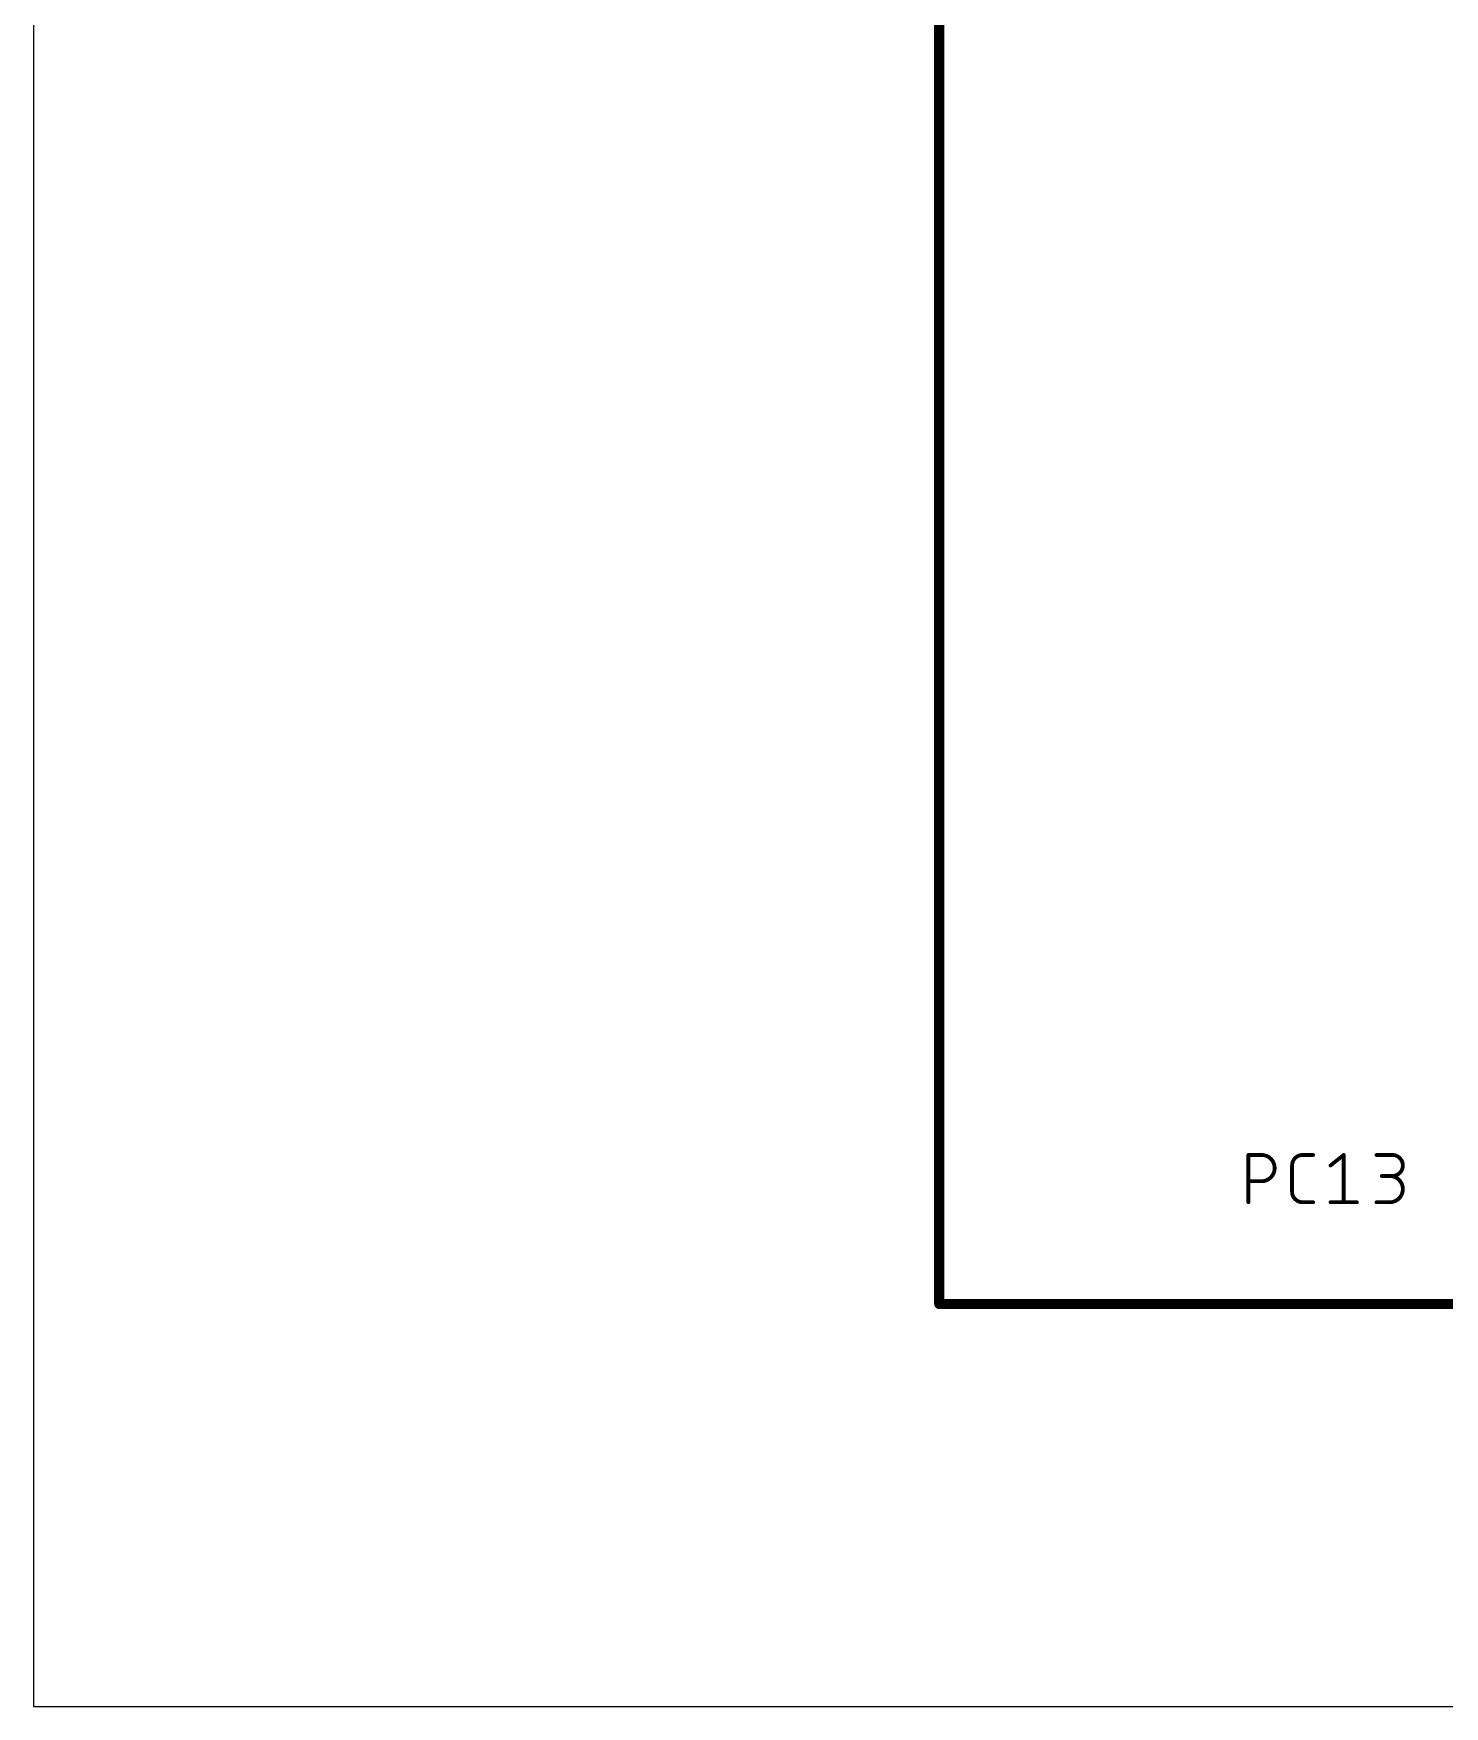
# Model space of a CAD drawing. Extents: x -18 to 127, y -8 to 112.
# Drawn here: x -18 to 10.04, y -8 to 25.25 of the extents above; entities that cross this region are included whole.
import ezdxf

# ---------------------------------------------------------------- set-up
doc = ezdxf.new("R2010")
doc.units = 0
doc.layers.add('20', color=31, linetype='CONTINUOUS')
doc.layers.add('21', color=253, linetype='CONTINUOUS')

msp = doc.modelspace()

# ---------------------------------------------------------------- linework, layer by layer
at = {"layer": '20'}
for p, q in [((-18, 112.43), (-18, -8)), ((-18, -8), (127, -8))]:
    msp.add_line(p, q, dxfattribs=at)
at = {"layer": '21'}
for points, const_width in [([(0, 0), (0, 104)], 0.2), ([(0, 25), (0, 19)], 0.2), ([(6.1449, 2.0221), (6.1449, 2.9619)], 0.0762), ([(6.1449, 2.9619), (6.4059, 2.9619)], 0.0762), ([(7.222, 2.9619), (7.4308, 2.9619)], 0.0762), ([(7.7777, 2.7531), (8.0387, 2.9619)], 0.0762), ([(8.0387, 2.9619), (8.0387, 2.0221)], 0.0762), ([(8.6921, 2.9619), (9.0053, 2.9619)], 0.0762), ([(7.0131, 2.2309), (7.0131, 2.7531)], 0.0762), ([(6.4059, 2.4398), (6.1449, 2.4398)], 0.0762), ([(9.0053, 2.5442), (8.7965, 2.5442)], 0.0762), ([(7.4308, 2.0221), (7.222, 2.0221)], 0.0762), ([(7.7777, 2.0221), (8.2998, 2.0221)], 0.0762), ([(8.6921, 2.0221), (8.9531, 2.0221)], 0.0762), ([(49, 0), (0, 0)], 0.2)]:
    msp.add_lwpolyline(points, dxfattribs=dict(at, const_width=const_width))
for points, const_width in [([(0.05, 25, 1), (-0.05, 25)], 0.1), ([(-0.05, 19, 1), (0.05, 19)], 0.1), ([(6.1639, 2.9619, 1), (6.1258, 2.9619)], 0.0381), ([(6.1449, 2.9809, 1), (6.1449, 2.9428)], 0.0381), ([(6.4059, 2.4398, 1), (6.4059, 2.9619)], 0.0762), ([(6.4059, 2.9809, 1), (6.4059, 2.9428)], 0.0381), ([(6.4059, 2.9428, 1), (6.4059, 2.9809)], 0.0381), ([(7.222, 2.9619, 0.4142), (7.0131, 2.7531)], 0.0762), ([(7.222, 2.9809, 1), (7.222, 2.9428)], 0.0381), ([(7.222, 2.9429, 1), (7.2219, 2.9809)], 0.0381), ([(7.4308, 2.9428, 1), (7.4308, 2.9809)], 0.0381), ([(8.0578, 2.9619, 1), (8.0197, 2.9619)], 0.0381), ([(8.0506, 2.947, 1), (8.0268, 2.9768)], 0.0381), ([(8.6921, 2.9809, 1), (8.6921, 2.9428)], 0.0381), ([(9.0053, 2.5442, 1), (9.0053, 2.9619)], 0.0762), ([(9.0053, 2.9809, 1), (9.0053, 2.9428)], 0.0381), ([(9.0053, 2.9428, 1), (9.0053, 2.9809)], 0.0381), ([(7.0322, 2.7531, 1), (6.9941, 2.7531)], 0.0381), ([(6.9941, 2.7531, 1), (7.0322, 2.7531)], 0.0381), ([(7.7658, 2.7679, 1), (7.7896, 2.7382)], 0.0381), ([(6.1449, 2.4588, 1), (6.1449, 2.4207)], 0.0381), ([(6.4059, 2.4588, 1), (6.4059, 2.4207)], 0.0381), ([(6.4059, 2.4207, 1), (6.4059, 2.4588)], 0.0381), ([(8.7965, 2.5633, 1), (8.7965, 2.5252)], 0.0381), ([(8.9531, 2.0221, 1), (8.9531, 2.5442)], 0.0762), ([(8.9531, 2.5633, 1), (8.9531, 2.5252)], 0.0381), ([(9.0053, 2.5633, 1), (9.0053, 2.5252)], 0.0381), ([(9.0053, 2.5252, 1), (9.0053, 2.5633)], 0.0381), ([(6.1258, 2.0221, 1), (6.1639, 2.0221)], 0.0381), ([(7.0131, 2.2309, 0.4142), (7.222, 2.0221)], 0.0762), ([(7.0322, 2.2309, 1), (6.9941, 2.2309)], 0.0381), ([(6.9941, 2.2309, 1), (7.0322, 2.2309)], 0.0381), ([(7.222, 2.0412, 1), (7.222, 2.003)], 0.0381), ([(7.222, 2.003, 1), (7.222, 2.0412)], 0.0381), ([(7.4308, 2.003, 1), (7.4308, 2.0412)], 0.0381), ([(7.7777, 2.0412, 1), (7.7777, 2.003)], 0.0381), ([(8.0197, 2.0221, 1), (8.0578, 2.0221)], 0.0381), ([(8.2998, 2.003, 1), (8.2998, 2.0412)], 0.0381), ([(8.6921, 2.0412, 1), (8.6921, 2.003)], 0.0381), ([(8.9531, 2.0412, 1), (8.9531, 2.003)], 0.0381), ([(8.9531, 2.003, 1), (8.9531, 2.0412)], 0.0381), ([(0, 0.05, 1), (0, -0.05)], 0.1), ([(-0.05, 0, 1), (0.05, 0)], 0.1)]:
    msp.add_lwpolyline(points, format="xyb", dxfattribs=dict(at, const_width=const_width))

doc.saveas('drawing.dxf')
